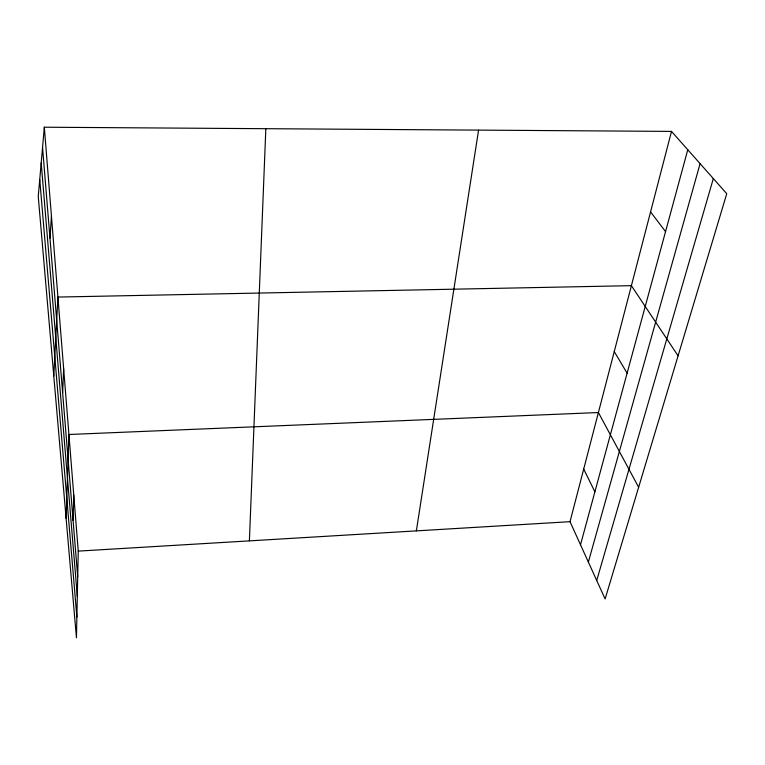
<?xml version="1.0" encoding="UTF-8"?>
<svg xmlns="http://www.w3.org/2000/svg" width="765" height="765" viewBox="0 0 765 765"><rect width="100%" height="100%" fill="white"/><g stroke="black" fill="none" stroke-linecap="round" stroke-linejoin="round"><path stroke-width="1.15" d="M44.322 127.21L78.25 551.116L76.452 637.79L38.25 196.548L44.322 127.21L671.507 131.408L726.75 193.698L605.115 598.966L570.021 521.682L671.507 131.408M73.096 520.506L73.765 495.098M66.125 518.546L68.917 434.491L598.402 412.536L638.641 487.267M249.39 540.874L265.838 128.692M62.644 392.885L63.648 368.711M53.78 375.95L57.92 297.059L631.393 285.661L678.086 355.84M49.974 238.164L51.446 216.227M416.361 530.881L478.574 130.117M580.511 544.776L687.773 149.758M588.361 562.065L700.09 163.643M596.719 580.472L713.324 178.57M78.25 551.116L570.021 521.682M650.575 211.905L665.55 231.613M614.257 351.575L627.109 373.177M583.705 469.088L594.893 491.809M39.742 179.565L76.883 616.953M41.195 162.897L77.313 596.27M42.553 147.473L77.714 576.896"/></g></svg>
